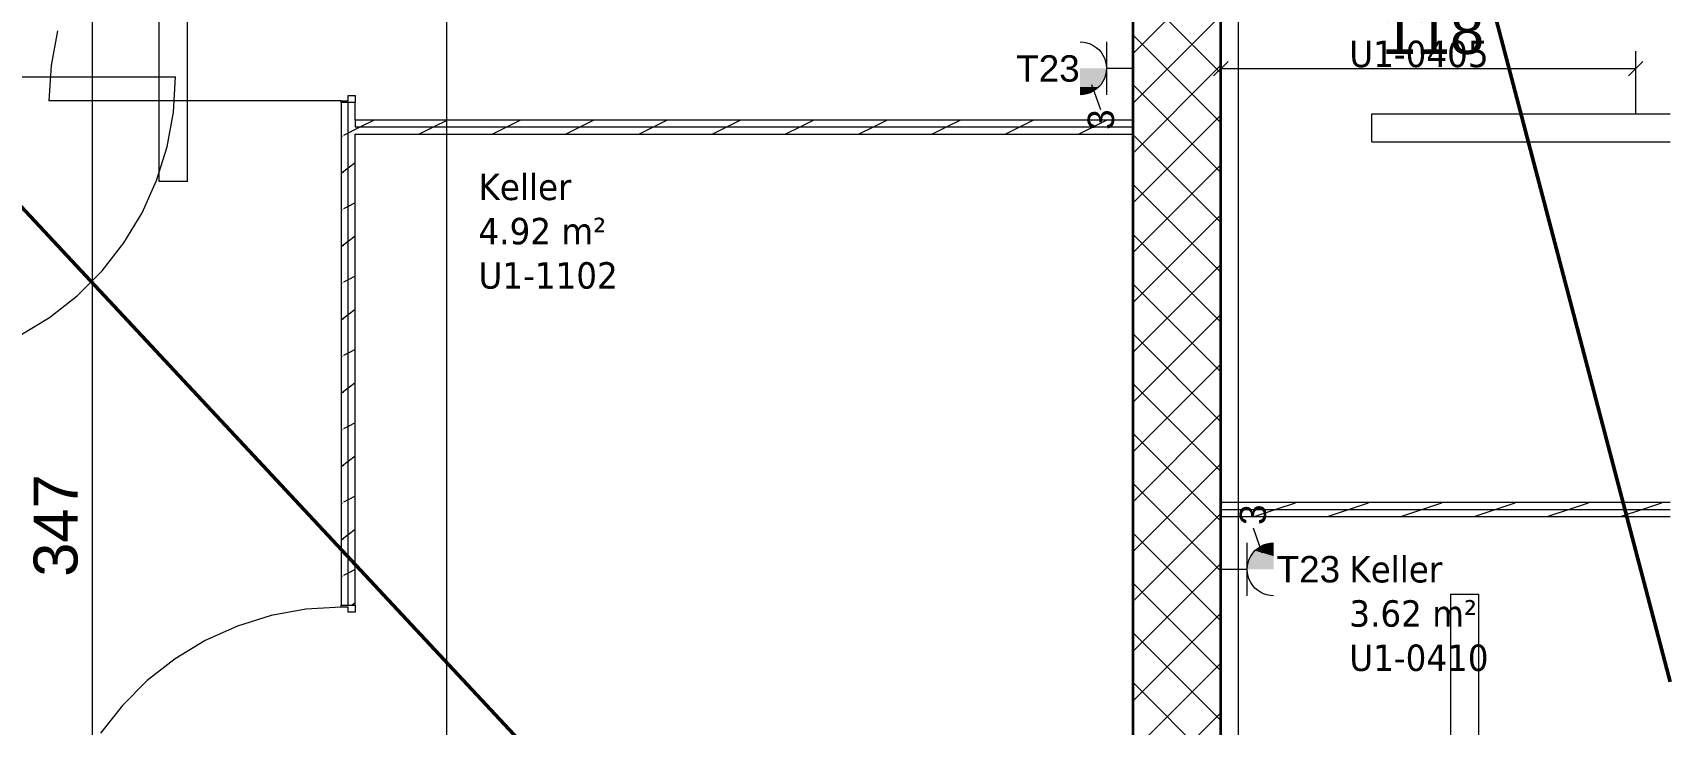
# Model space of a CAD drawing. Extents: x -1067 to 613, y -179 to 712.
# Drawn here: x 105.8 to 198.8, y 365.5 to 404.8 of the extents above; entities that cross this region are included whole.
import ezdxf
from ezdxf.lldxf.tags import DXFTag

# ---------------------------------------------------------------- set-up
doc = ezdxf.new("R2010")
doc.units = 0
doc.layers.get('0').update_dxf_attribs({"lineweight": 13})
for name, color, linetype, lineweight in [('A-AREA-____-IDEN', 7, 'Continuous', 5), ('A-DOOR-FRAM-MCUT', 7, 'Continuous', 9), ('A-DOOR-OPNG-OTLN', 7, 'Continuous', 9), ('A-WALL-____-MCUT', 7, 'Continuous', 35), ('A-WALL-____-PATT', 7, 'Continuous', 35), ('A-WALL-FNSH-MCUT', 7, 'Continuous', 35), ('S-GRID-____-OTLN', 7, 'Continuous', 5)]:
    doc.layers.add(name, color=color, linetype=linetype, lineweight=lineweight)
for name, color, linetype, lineweight, true_color in [('EL01_VVV_Mass', 7, 'Continuous', 13, 0xb2b200), ('EL01_WAN_Kraft', 1, 'Continuous', 13, 0xff0000), ('EL01_WAN_Leuchten', 7, 'Continuous', 13, 0x0080ff), ('X_Geometrie', 3, 'Continuous', 50, 0x00ff00)]:
    doc.layers.add(name, color=color, linetype=linetype, lineweight=lineweight, true_color=true_color)
doc.styles.get("Standard").update_dxf_attribs({"font": 'arial.ttf'})
tags = doc.linetypes.add('_Rasterlinie_', pattern=[0.375, 0.2, -0.05, 0.075, -0.05]).pattern_tags.tags
tags[10:11] = [DXFTag(74, 4), DXFTag(75, 0), DXFTag(340, '0'), DXFTag(46, 1.0), DXFTag(50, 0.0), DXFTag(44, 0.0), DXFTag(45, 0.0)]
tags[8:9] = [DXFTag(74, 4), DXFTag(75, 0), DXFTag(340, '0'), DXFTag(46, 1.0), DXFTag(50, 0.0), DXFTag(44, 0.0), DXFTag(45, 0.0)]
tags[6:7] = [DXFTag(74, 4), DXFTag(75, 0), DXFTag(340, '0'), DXFTag(46, 1.0), DXFTag(50, 0.0), DXFTag(44, 0.0), DXFTag(45, 0.0)]
tags[4:5] = [DXFTag(74, 4), DXFTag(75, 0), DXFTag(340, '0'), DXFTag(46, 1.0), DXFTag(50, 0.0), DXFTag(44, 0.0), DXFTag(45, 0.0)]

# ---------------------------------------------------------------- blocks, each defined once
blk = doc.blocks.new('Referenz-A0UNPC4Q6I', base_point=(-1062.181, -175.856))
at = {"layer": 'A-DOOR-FRAM-MCUT', "color": 0, "linetype": 'Continuous', "ltscale": 0.13}
for p, q in [((123.703, 401.226), (124.103, 401.226)), ((123.703, 400.926), (123.703, 401.226)), ((124.103, 401.226), (124.103, 400.826)), ((123.303, 400.926), (123.703, 400.926)), ((123.303, 400.826), (123.303, 400.926)), ((124.103, 400.826), (123.303, 400.826)), ((123.303, 372.276), (124.103, 372.276)), ((123.303, 372.176), (123.303, 372.276)), ((124.103, 372.276), (124.103, 371.876)), ((123.703, 372.176), (123.303, 372.176)), ((123.703, 371.876), (123.703, 372.176)), ((124.103, 371.876), (123.703, 371.876))]:
    blk.add_line(p, q, dxfattribs=at)
at = {"layer": 'A-DOOR-OPNG-OTLN', "color": 0, "linetype": 'Continuous', "ltscale": 0.13}
for p, q in [((107.185, 404.898), (106.824, 402.927)), ((97.303, 402.276), (113.903, 402.276)), ((106.824, 402.927), (106.703, 400.926)), ((113.782, 400.275), (113.903, 402.276)), ((123.303, 400.926), (106.703, 400.926)), ((113.421, 398.303), (113.782, 400.275)), ((112.824, 396.389), (113.421, 398.303)), ((112.002, 394.561), (112.824, 396.389)), ((110.965, 392.846), (112.002, 394.561)), ((109.728, 391.268), (110.965, 392.846)), ((108.311, 389.85), (109.728, 391.268)), ((106.733, 388.614), (108.311, 389.85)), ((105.017, 387.577), (106.733, 388.614)), ((119.33, 371.693), (117.417, 371.097)), ((121.302, 372.055), (119.33, 371.693)), ((123.303, 372.176), (121.302, 372.055)), ((117.417, 371.097), (115.589, 370.274)), ((115.589, 370.274), (113.873, 369.237)), ((113.873, 369.237), (112.295, 368.001)), ((112.295, 368.001), (110.878, 366.584)), ((110.878, 366.584), (109.641, 365.006))]:
    blk.add_line(p, q, dxfattribs=at)
at = {"layer": 'A-WALL-____-MCUT', "color": 0, "linetype": 'Continuous', "ltscale": 0.35}
for p, q in [((168.303, 444.376), (168.303, 354.076)), ((173.303, 339.476), (173.303, 444.376))]:
    blk.add_line(p, q, dxfattribs=at)
at = {"layer": 'A-WALL-____-MCUT', "color": 0, "linetype": 'Continuous', "lineweight": 9, "ltscale": 0.13}
for p, q in [((123.703, 372.276), (123.703, 400.826)), ((124.103, 399.826), (124.103, 399.426)), ((168.303, 399.426), (124.103, 399.426)), ((173.303, 377.715), (198.844, 377.715))]:
    blk.add_line(p, q, dxfattribs=at)
at = {"layer": 'A-WALL-____-PATT', "color": 0, "linetype": 'Continuous', "lineweight": 9, "ltscale": 0.13}
for p, q in [((168.303, 403.593), (173.303, 408.593)), ((173.303, 402.497), (168.303, 407.497)), ((168.303, 400.764), (173.303, 405.764)), ((173.303, 399.668), (168.303, 404.668)), ((168.303, 397.936), (173.303, 402.936)), ((173.303, 396.84), (168.303, 401.84)), ((124.103, 399.287), (123.703, 399.087)), ((124.381, 399.426), (124.103, 399.287)), ((125.181, 399.826), (124.381, 399.426)), ((128.546, 399.426), (127.746, 399.026)), ((129.346, 399.826), (128.546, 399.426)), ((132.711, 399.426), (131.911, 399.026)), ((133.511, 399.826), (132.711, 399.426)), ((136.876, 399.426), (136.076, 399.026)), ((137.676, 399.826), (136.876, 399.426)), ((141.041, 399.426), (140.241, 399.026)), ((141.841, 399.826), (141.041, 399.426)), ((145.206, 399.426), (144.406, 399.026)), ((146.006, 399.826), (145.206, 399.426)), ((149.371, 399.426), (148.571, 399.026)), ((150.171, 399.826), (149.371, 399.426)), ((153.536, 399.426), (152.736, 399.026)), ((154.336, 399.826), (153.536, 399.426)), ((157.7, 399.426), (156.9, 399.026)), ((158.5, 399.826), (157.7, 399.426)), ((161.865, 399.426), (161.065, 399.026)), ((162.665, 399.826), (161.865, 399.426)), ((166.03, 399.426), (165.23, 399.026)), ((166.83, 399.826), (166.03, 399.426)), ((168.303, 395.107), (173.303, 400.107)), ((123.372, 398.898), (123.303, 398.875)), ((123.703, 399.087), (123.443, 398.957)), ((173.303, 394.011), (168.303, 399.011)), ((124.103, 397.396), (123.703, 397.096)), ((123.443, 396.874), (123.303, 396.804)), ((123.703, 397.096), (123.31, 396.801)), ((168.303, 392.279), (173.303, 397.279)), ((173.303, 391.183), (168.303, 396.183)), ((123.372, 394.733), (123.303, 394.71)), ((123.703, 394.922), (123.443, 394.792)), ((124.103, 395.122), (123.703, 394.922)), ((168.303, 389.451), (173.303, 394.451)), ((123.703, 392.931), (123.311, 392.637)), ((124.103, 393.231), (123.703, 392.931)), ((173.303, 388.355), (168.303, 393.355)), ((123.443, 392.709), (123.303, 392.639)), ((124.103, 390.957), (123.703, 390.757)), ((168.303, 386.622), (173.303, 391.622)), ((123.372, 390.569), (123.303, 390.546)), ((123.703, 390.757), (123.443, 390.627)), ((173.303, 385.526), (168.303, 390.526)), ((124.103, 389.066), (123.703, 388.766)), ((123.443, 388.544), (123.303, 388.474)), ((123.703, 388.766), (123.311, 388.472)), ((168.303, 383.794), (173.303, 388.794)), ((173.303, 382.698), (168.303, 387.698)), ((123.373, 386.404), (123.303, 386.381)), ((123.703, 386.592), (123.443, 386.462)), ((124.103, 386.792), (123.703, 386.592)), ((168.303, 380.965), (173.303, 385.965)), ((123.442, 384.379), (123.303, 384.31)), ((123.703, 384.601), (123.312, 384.308)), ((124.103, 384.901), (123.703, 384.601)), ((173.303, 379.869), (168.303, 384.869)), ((124.103, 382.627), (123.703, 382.427)), ((168.303, 378.137), (173.303, 383.137)), ((123.373, 382.24), (123.303, 382.216)), ((123.703, 382.427), (123.442, 382.297)), ((173.303, 377.041), (168.303, 382.041)), ((124.103, 380.736), (123.703, 380.436)), ((123.442, 380.214), (123.303, 380.145)), ((123.703, 380.436), (123.312, 380.143)), ((168.303, 375.308), (173.303, 380.308)), ((173.303, 374.212), (168.303, 379.212)), ((123.373, 378.075), (123.303, 378.052)), ((123.703, 378.262), (123.442, 378.132)), ((124.103, 378.462), (123.703, 378.262)), ((173.354, 378.076), (173.303, 378.059)), ((177.519, 378.077), (176.435, 377.715)), ((181.684, 378.077), (180.599, 377.715)), ((185.849, 378.077), (184.764, 377.715)), ((190.015, 378.077), (188.929, 377.715)), ((194.18, 378.077), (193.094, 377.715)), ((198.345, 378.077), (197.258, 377.715)), ((168.303, 372.48), (173.303, 377.48)), ((176.435, 377.715), (175.235, 377.315)), ((180.599, 377.715), (179.399, 377.315)), ((184.764, 377.715), (183.564, 377.315)), ((188.929, 377.715), (187.729, 377.315)), ((193.094, 377.715), (191.894, 377.315)), ((197.258, 377.715), (196.058, 377.315)), ((123.442, 376.049), (123.303, 375.98)), ((123.703, 376.271), (123.313, 375.978)), ((124.103, 376.571), (123.703, 376.271)), ((173.303, 371.384), (168.303, 376.384)), ((124.103, 374.297), (123.703, 374.097)), ((168.303, 369.652), (173.303, 374.652)), ((123.373, 373.91), (123.303, 373.887)), ((123.703, 374.097), (123.442, 373.967)), ((173.303, 368.556), (168.303, 373.556)), ((124.103, 372.406), (123.929, 372.276)), ((168.303, 366.823), (173.303, 371.823)), ((173.303, 365.727), (168.303, 370.727)), ((168.303, 363.995), (173.303, 368.995)), ((173.303, 362.899), (168.303, 367.899)), ((168.303, 361.166), (173.303, 366.166))]:
    blk.add_line(p, q, dxfattribs=at)
at = {"layer": 'A-WALL-FNSH-MCUT', "color": 0, "linetype": 'Continuous', "lineweight": 9, "ltscale": 0.13}
for p, q in [((123.303, 400.826), (123.303, 372.276)), ((124.103, 400.826), (123.303, 400.826)), ((124.103, 399.826), (124.103, 400.826)), ((168.303, 399.826), (124.103, 399.826)), ((124.103, 372.276), (124.103, 399.026)), ((124.103, 399.026), (168.303, 399.026)), ((198.844, 378.115), (173.303, 378.115)), ((173.303, 377.315), (198.844, 377.315)), ((123.303, 372.276), (124.103, 372.276))]:
    blk.add_line(p, q, dxfattribs=at)
at = {"layer": 'S-GRID-____-OTLN', "color": 0, "linetype": '_Rasterlinie_', "ltscale": 0.13}
for p, q in [((129.303, 560.559), (129.303, 159.768)), ((174.303, -171.085), (174.303, 546.376))]:
    blk.add_line(p, q, dxfattribs=at)
at = {"layer": 'X_Geometrie', "color": 0, "linetype": 'Continuous', "ltscale": 0.5}
for p, q in [((179.763, 440.526), (198.844, 367.936)), ((63.048, 439.938), (164.243, 331.634))]:
    blk.add_line(p, q, dxfattribs=at)
at = {"layer": 'A-AREA-____-IDEN', "color": 0, "linetype": 'Continuous', "ltscale": 0.13, "char_height": 1.5, "attachment_point": 1}
for s, insert in [('{\\W0.9;\\fVerdana;U1-0405}', (180.604, 404.333)), ('{\\W0.9;\\fVerdana;Keller}', (131.116, 396.785)), ('{\\W0.9;\\fVerdana;4.92 m²}', (131.116, 394.271)), ('{\\W0.9;\\fVerdana;U1-1102}', (131.116, 391.757)), ('{\\W0.9;\\fVerdana;Keller}', (180.604, 375.072)), ('{\\W0.9;\\fVerdana;3.62 m²}', (180.604, 372.559)), ('{\\W0.9;\\fVerdana;U1-0410}', (180.604, 370.045))]:
    blk.add_mtext(s, dxfattribs=dict(at, insert=insert))
blk = doc.blocks.new('Maß-A0UNPCC06I', base_point=(172.889, 378.115))
at = {"color": 0, "lineweight": -2}
for p, q in [((172.889, 402.331), (173.717, 403.158)), ((173.303, 403.745), (173.303, 378.115)), ((196.463, 402.331), (197.29, 403.158)), ((196.877, 403.745), (196.877, 400.186)), ((196.877, 402.745), (173.303, 402.745))]:
    blk.add_line(p, q, dxfattribs=at)
at = {"color": 0, "lineweight": -2, "insert": (182.446, 406.078), "char_height": 2.5, "attachment_point": 1}
blk.add_mtext('{\\fArial;118}', dxfattribs=at)
blk = doc.blocks.new('Maß-A0UNPCF66I', base_point=(105.83, 341.55))
at = {"color": 0, "lineweight": -2}
for p, q in [((108.163, 411.339), (113.773, 411.339)), ((109.577, 410.925), (108.75, 411.752)), ((109.163, 411.339), (109.163, 341.964)), ((108.163, 341.964), (119.926, 341.964)), ((109.577, 341.55), (108.75, 342.377))]:
    blk.add_line(p, q, dxfattribs=at)
at = {"color": 0, "lineweight": -2, "insert": (105.83, 373.892), "char_height": 2.5, "attachment_point": 1, "rotation": 90}
blk.add_mtext('{\\fArial;347}', dxfattribs=at)
blk = doc.blocks.new('LED-Langfeldleuchte 37W-A0UNPCJ46I', base_point=(186.347, 342.901))
at = {"color": 0, "lineweight": -2}
for p, q in [((186.347, 372.901), (186.347, 342.901)), ((186.347, 372.901), (187.947, 372.901)), ((187.947, 372.901), (187.947, 342.901)), ((186.347, 342.901), (187.947, 342.901))]:
    blk.add_line(p, q, dxfattribs=at)
blk = doc.blocks.new('LED-Langfeldleuchte 37W-A0UNPCSQ6I', base_point=(181.877, 398.586))
at = {"color": 0, "lineweight": -2}
for p, q in [((181.877, 400.186), (198.844, 400.186)), ((181.877, 398.586), (181.877, 400.186)), ((181.877, 398.586), (198.844, 398.586))]:
    blk.add_line(p, q, dxfattribs=at)
blk = doc.blocks.new('Steckdose T23_ AP_ 3-fach-A0UNPD0C6I', base_point=(173.305, 372.815))
at = {"color": 0, "lineweight": -2}
for p, q in [((175.659, 375.241), (175.151, 376.658)), ((174.805, 372.815), (174.805, 375.815)), ((174.919, 374.889), (175.006, 375.065)), ((175.006, 375.065), (175.115, 375.228)), ((175.115, 375.228), (175.244, 375.376)), ((175.244, 375.376), (175.392, 375.505)), ((175.392, 375.505), (175.555, 375.614)), ((175.555, 375.614), (175.731, 375.701)), ((175.731, 375.701), (175.917, 375.764)), ((175.917, 375.764), (176.109, 375.802)), ((176.109, 375.802), (176.305, 375.815)), ((174.805, 374.315), (173.305, 374.315)), ((174.805, 374.315), (174.818, 374.511)), ((174.818, 374.119), (174.805, 374.315)), ((174.818, 374.511), (174.856, 374.703)), ((174.856, 373.927), (174.818, 374.119)), ((174.856, 374.703), (174.919, 374.889)), ((174.919, 373.741), (174.856, 373.927)), ((175.006, 373.565), (174.919, 373.741)), ((175.115, 373.402), (175.006, 373.565)), ((175.244, 373.254), (175.115, 373.402)), ((175.392, 373.125), (175.244, 373.254)), ((175.555, 373.016), (175.392, 373.125)), ((175.731, 372.929), (175.555, 373.016)), ((175.917, 372.866), (175.731, 372.929)), ((176.109, 372.828), (175.917, 372.866)), ((176.305, 372.815), (176.109, 372.828))]:
    blk.add_line(p, q, dxfattribs=at)
for points in [[(174.856, 374.703), (176.305, 374.703), (175.006, 375.065)], [(175.006, 375.065), (176.305, 375.065), (175.244, 375.376)], [(176.305, 374.703), (175.006, 375.065), (176.305, 375.065)], [(175.244, 375.376), (176.305, 375.376), (175.555, 375.614)], [(176.305, 375.065), (175.244, 375.376), (176.305, 375.376)], [(175.555, 375.614), (176.305, 375.614), (175.917, 375.764)], [(176.305, 375.376), (175.555, 375.614), (176.305, 375.614)], [(175.917, 375.764), (176.305, 375.764), (176.305, 375.815)], [(176.305, 375.614), (175.917, 375.764), (176.305, 375.764)], [(174.805, 374.315), (176.305, 374.315), (174.856, 374.703)], [(176.305, 374.315), (174.856, 374.703), (176.305, 374.703)]]:
    blk.add_solid(points, dxfattribs=at)
at = {"color": 0, "lineweight": -2, "insert": (174.374, 376.833), "char_height": 1.5, "attachment_point": 1, "rotation": 90}
blk.add_mtext('{\\fArial;3}', dxfattribs=at)
at = {"color": 0, "lineweight": -2, "insert": (176.473, 375.073), "char_height": 1.5, "attachment_point": 1}
blk.add_mtext('{\\fArial;T23}', dxfattribs=at)
blk = doc.blocks.new('LED-Langfeldleuchte 37W-A0UNPD5Y6I', base_point=(112.973, 396.339))
at = {"color": 0, "lineweight": -2}
for p, q in [((112.973, 396.339), (112.973, 426.339)), ((114.573, 426.339), (112.973, 426.339)), ((114.573, 396.339), (114.573, 426.339)), ((114.573, 396.339), (112.973, 396.339))]:
    blk.add_line(p, q, dxfattribs=at)
blk = doc.blocks.new('Steckdose T23_ AP_ 3-fach-A0UNPD766I', base_point=(161.673, 399.266))
at = {"color": 0, "lineweight": -2}
for p, q in [((165.305, 404.266), (165.501, 404.253)), ((165.501, 404.253), (165.693, 404.215)), ((165.693, 404.215), (165.879, 404.152)), ((165.879, 404.152), (166.055, 404.065)), ((166.055, 404.065), (166.218, 403.956)), ((166.218, 403.956), (166.366, 403.826)), ((166.805, 404.266), (166.805, 401.266)), ((166.366, 403.826), (166.495, 403.679)), ((166.495, 403.679), (166.604, 403.516)), ((166.604, 403.516), (166.691, 403.34)), ((166.691, 403.34), (166.754, 403.154)), ((166.754, 403.154), (166.792, 402.962)), ((166.792, 402.962), (166.805, 402.766)), ((166.691, 402.192), (166.604, 402.016)), ((166.754, 402.378), (166.691, 402.192)), ((166.792, 402.57), (166.754, 402.378)), ((166.805, 402.766), (166.792, 402.57)), ((166.805, 402.766), (168.305, 402.766)), ((165.501, 401.279), (165.305, 401.266)), ((165.693, 401.317), (165.501, 401.279)), ((165.879, 401.38), (165.693, 401.317)), ((166.055, 401.467), (165.879, 401.38)), ((165.951, 401.84), (166.459, 400.423)), ((166.218, 401.576), (166.055, 401.467)), ((166.366, 401.705), (166.218, 401.576)), ((166.495, 401.853), (166.366, 401.705)), ((166.604, 402.016), (166.495, 401.853))]:
    blk.add_line(p, q, dxfattribs=at)
for points in [[(166.754, 402.378), (165.305, 402.378), (166.805, 402.766)], [(165.305, 402.378), (166.805, 402.766), (165.305, 402.766)], [(166.604, 402.016), (165.305, 402.016), (166.754, 402.378)], [(165.305, 402.016), (166.754, 402.378), (165.305, 402.378)], [(166.366, 401.705), (165.305, 401.705), (166.604, 402.016)], [(165.305, 401.705), (166.604, 402.016), (165.305, 402.016)], [(166.055, 401.467), (165.305, 401.467), (166.366, 401.705)], [(165.305, 401.467), (166.366, 401.705), (165.305, 401.705)], [(165.693, 401.317), (165.305, 401.317), (166.055, 401.467)], [(165.305, 401.317), (166.055, 401.467), (165.305, 401.467)], [(165.305, 401.266), (165.693, 401.317), (165.305, 401.317)]]:
    blk.add_solid(points, dxfattribs=at)
at = {"color": 0, "lineweight": -2, "insert": (161.673, 403.507), "char_height": 1.5, "attachment_point": 1}
blk.add_mtext('{\\fArial;T23}', dxfattribs=at)
at = {"color": 0, "lineweight": -2, "insert": (165.736, 399.266), "char_height": 1.5, "attachment_point": 1, "rotation": 90}
blk.add_mtext('{\\fArial;3}', dxfattribs=at)

msp = doc.modelspace()

# ---------------------------------------------------------------- block references
at = {"color": 9, "lineweight": 25, "ltscale": 0.25, "true_color": 0xc0c0c0}
msp.add_blockref('Referenz-A0UNPC4Q6I', (-1062.181, -175.856), dxfattribs=at)
at = {"layer": 'EL01_VVV_Mass', "linetype": 'Continuous', "ltscale": 0.13}
for name, p in [('Maß-A0UNPCF66I', (105.83, 341.55)), ('Maß-A0UNPCC06I', (172.889, 378.115))]:
    msp.add_blockref(name, p, dxfattribs=at)
at = {"layer": 'EL01_WAN_Kraft', "color": 1, "linetype": 'Continuous', "ltscale": 0.13, "true_color": 0xff0000}
for name, p in [('Steckdose T23_ AP_ 3-fach-A0UNPD766I', (161.673, 399.266)), ('Steckdose T23_ AP_ 3-fach-A0UNPD0C6I', (173.305, 372.815))]:
    msp.add_blockref(name, p, dxfattribs=at)
at = {"layer": 'EL01_WAN_Leuchten', "ltscale": 0.13}
for name, p in [('LED-Langfeldleuchte 37W-A0UNPD5Y6I', (112.973, 396.339)), ('LED-Langfeldleuchte 37W-A0UNPCSQ6I', (181.877, 398.586)), ('LED-Langfeldleuchte 37W-A0UNPCJ46I', (186.347, 342.901))]:
    msp.add_blockref(name, p, dxfattribs=at)

doc.saveas('drawing.dxf')
